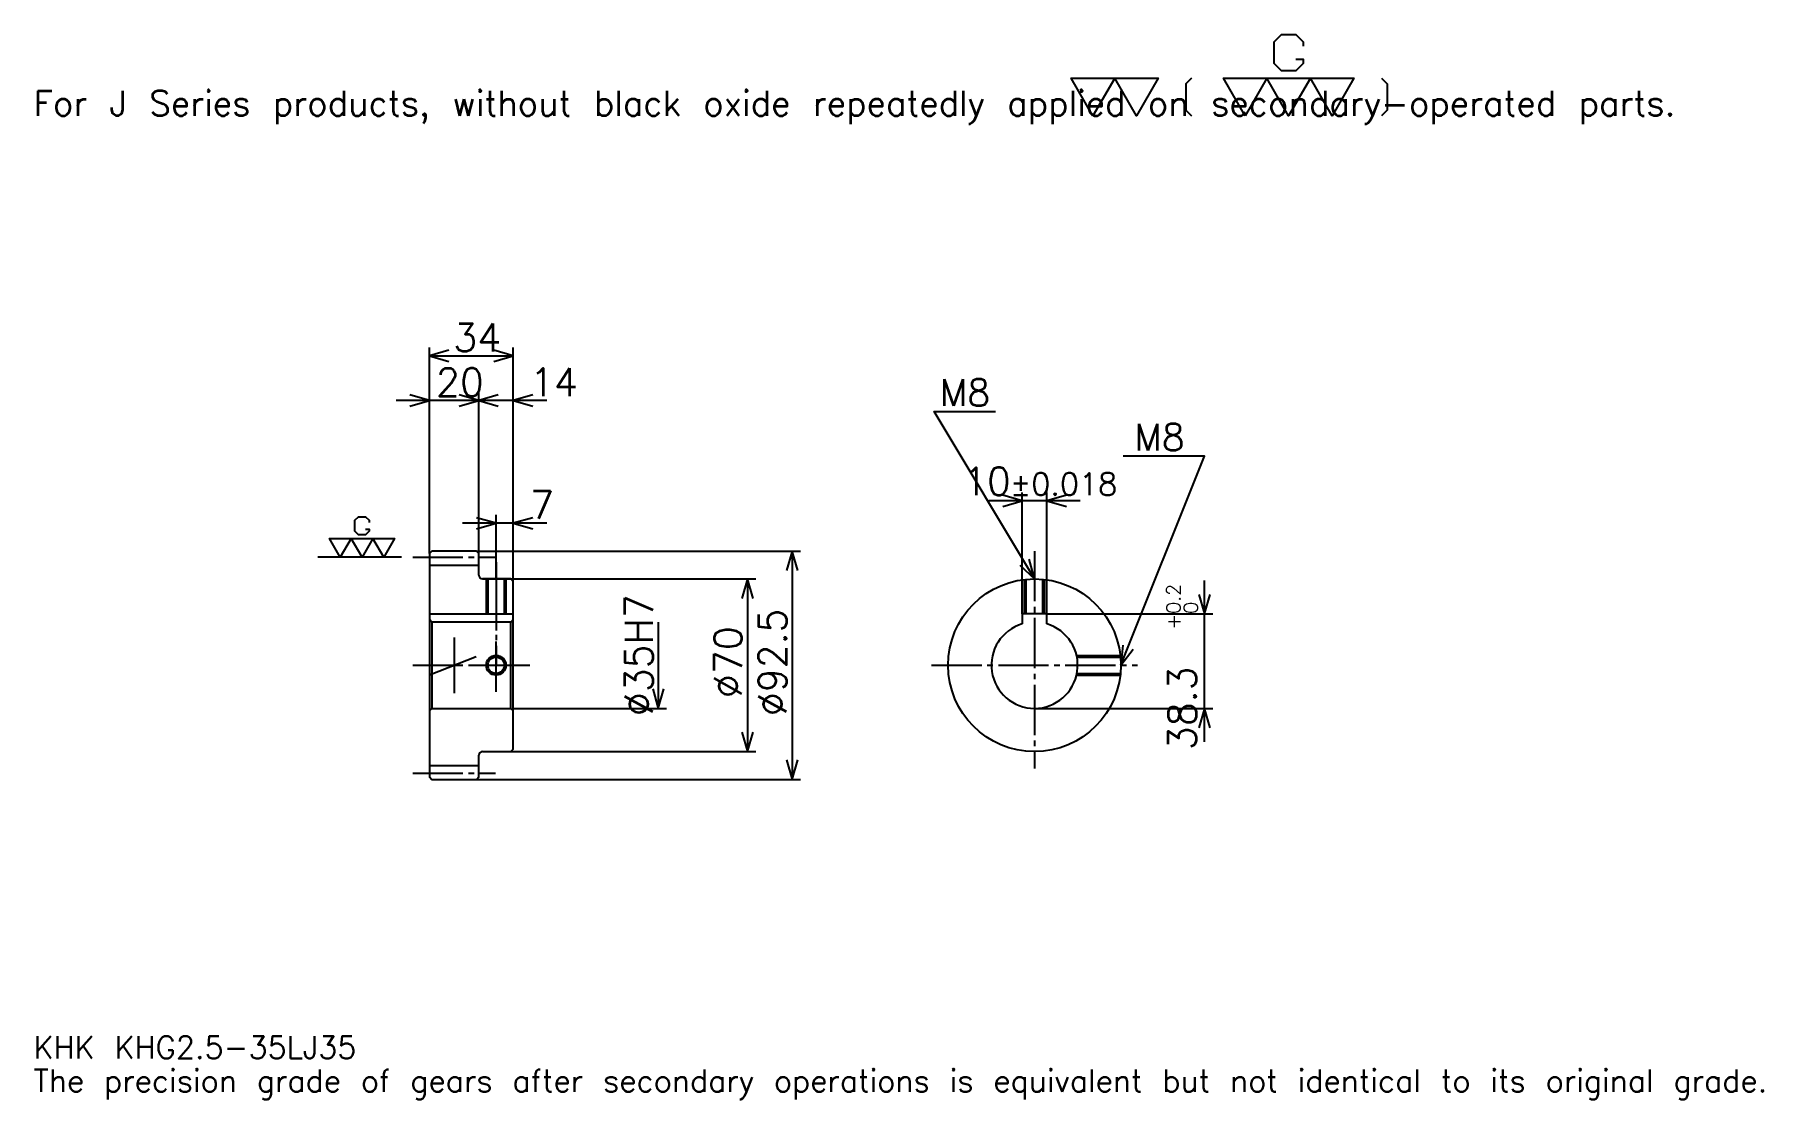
# Model space of a CAD drawing. Extents: x 23 to 724, y 8 to 440.
import ezdxf

# ---------------------------------------------------------------- set-up
doc = ezdxf.new("R2010")
doc.units = 0
doc.linetypes.add('DASHDOT', pattern=[27.130436, 20.347826, -2.26087, 2.26087, -2.26087])
doc.layers.get('0').update_dxf_attribs({"linetype": 'CONTINUOUS'})
doc.layers.add('DASHDOT', color=6, linetype='DASHDOT')
doc.styles.add('KANJI', font='TXT', dxfattribs={"bigfont": 'BIGFONT'})

msp = doc.modelspace()

# ---------------------------------------------------------------- linework, layer by layer
at = {"color": 5}
for p, q in [((183.130447, 230.510864), (183.130447, 313.032593)), ((183.130447, 309.641296), (217.130447, 309.641296)), ((217.130447, 230.510864), (217.130447, 313.032593)), ((203.130447, 230.510864), (203.130447, 294.945648)), ((216.695663, 291.554352), (169.565231, 291.554352)), ((230.695663, 291.554352), (189.565231, 291.554352)), ((423.478271, 205.060867), (423.478271, 254.304352)), ((433.478271, 205.060867), (433.478271, 254.304352)), ((447.043518, 250.91304), (409.913055, 250.91304)), ((230.695663, 241.815216), (196.565231, 241.815216)), ((210.130447, 230.510864), (210.130447, 245.206512)), ((183.130447, 229.510864), (183.130447, 230.510864)), ((202.130447, 230.510864), (217.130447, 230.510864)), ((203.130447, 229.510864), (203.130447, 230.510864)), ((210.130447, 219.260864), (210.130447, 230.510864)), ((210.130447, 219.260864), (210.130447, 230.510864)), ((217.130447, 230.510864), (333.565247, 230.510864)), ((217.130447, 218.260864), (217.130447, 230.510864)), ((330.17395, 230.510864), (330.17395, 138.010864)), ((204.630447, 219.260864), (217.130447, 219.260864)), ((217.130447, 219.260864), (315.478271, 219.260864)), ((312.086975, 219.260864), (312.086975, 149.260864)), ((497.391296, 153.195648), (497.391296, 218.626083)), ((433.478271, 205.060867), (500.782593, 205.060867)), ((275.913055, 201.760864), (275.913055, 166.760864)), ((217.130447, 166.760864), (279.304352, 166.760864)), ((428.478271, 166.760864), (500.782593, 166.760864)), ((204.630447, 149.260864), (217.130447, 149.260864)), ((217.130447, 149.260864), (315.478271, 149.260864)), ((202.130447, 138.010864), (217.130447, 138.010864)), ((217.130447, 138.010864), (333.565247, 138.010864))]:
    msp.add_line(p, q, dxfattribs=at)
at = {"color": 7}
for p, q in [((171.826096, 228.010864), (137.913055, 228.010864)), ((193.130447, 195.565216), (193.130447, 172.956512))]:
    msp.add_line(p, q, dxfattribs=at)
at = {"color": 4}
for p, q in [((183.130447, 224.885864), (203.130447, 224.885864)), ((183.130447, 205.060867), (217.130447, 205.060867)), ((184.130447, 201.760864), (184.130447, 166.760864)), ((216.130447, 201.760864), (217.130447, 202.760864)), ((216.130447, 166.760864), (217.130447, 165.760864)), ((183.130447, 143.635864), (203.130447, 143.635864))]:
    msp.add_line(p, q, dxfattribs=at)
at = {"color": 7}
for points in [[(534.469604, 429.881714), (537.408691, 429.881714), (537.408691, 428.118256), (534.469604, 425.179138), (528.591309, 425.179138), (525.652161, 428.118256), (525.652161, 436.935638), (528.591309, 439.874786), (534.469604, 439.874786), (537.408691, 436.935638), (537.408691, 435.17218)], [(452.17392, 406.956512), (443.356537, 422.23999), (478.626099, 422.23999), (469.808716, 406.956512), (460.991302, 422.23999), (452.17392, 406.956512)], [(492.146088, 422.23999), (489.7948, 419.888672), (489.7948, 409.307831), (492.146088, 406.956512)], [(513.89563, 406.956512), (505.078278, 422.23999), (557.982605, 422.23999), (549.165222, 406.956512), (540.347839, 422.23999), (531.530457, 406.956512), (522.713074, 422.23999), (513.89563, 406.956512)], [(569.151306, 422.23999), (571.502625, 419.888672), (571.502625, 409.307831), (569.151306, 406.956512)], [(157.2435, 239.47348), (158.713058, 239.47348), (158.713058, 238.591736), (157.2435, 237.122162), (154.304367, 237.122162), (152.834793, 238.591736), (152.834793, 243.000427), (154.304367, 244.470001), (157.2435, 244.470001), (158.713058, 243.000427), (158.713058, 242.118683)], [(146.956543, 228.010864), (142.547836, 235.652603), (169.000015, 235.652603), (164.591324, 228.010864), (160.182617, 235.652603), (155.773926, 228.010864), (151.365234, 235.652603), (146.956543, 228.010864)]]:
    msp.add_lwpolyline(points, dxfattribs=at)
at = {"color": 5}
for points in [[(191.043488, 311.902161), (183.130447, 309.641296), (191.043488, 307.380432)], [(209.217407, 307.380432), (217.130447, 309.641296), (209.217407, 311.902161)], [(175.217407, 289.293457), (183.130447, 291.554352), (175.217407, 293.815216)], [(195.217407, 289.293457), (203.130447, 291.554352), (195.217407, 293.815216)], [(211.043488, 293.815216), (203.130447, 291.554352), (211.043488, 289.293457)], [(225.043488, 293.815216), (217.130447, 291.554352), (225.043488, 289.293457)], [(428.478271, 219.260864), (387.782623, 287.086945), (412.652191, 287.086945)], [(463.478271, 184.260864), (497.391296, 269), (464.382629, 269)], [(415.565247, 248.652161), (423.478271, 250.91304), (415.565247, 253.17392)], [(441.391296, 253.17392), (433.478271, 250.91304), (441.391296, 248.652161)], [(202.217407, 239.554352), (210.130447, 241.815216), (202.217407, 244.07608)], [(225.043488, 244.07608), (217.130447, 241.815216), (225.043488, 239.554352)], [(332.434814, 222.597824), (330.17395, 230.510864), (327.913086, 222.597824)], [(422.468384, 224.883026), (428.478271, 219.260864), (426.345703, 227.209442)], [(314.347839, 211.347824), (312.086975, 219.260864), (309.82608, 211.347824)], [(495.130432, 212.973907), (497.391296, 205.060867), (499.652161, 212.973907)], [(464.319397, 192.447464), (463.478271, 184.260864), (468.517456, 190.76738)], [(273.652191, 174.673904), (275.913055, 166.760864), (278.17392, 174.673904)], [(499.652161, 158.847824), (497.391296, 166.760864), (495.130432, 158.847824)], [(309.82608, 157.173904), (312.086975, 149.260864), (314.347839, 157.173904)], [(327.913086, 145.923904), (330.17395, 138.010864), (332.434814, 145.923904)]]:
    msp.add_lwpolyline(points, dxfattribs=at)
at = {"color": 4}
for points in [[(203.130447, 220.760864), (203.130447, 229.510864), (202.130447, 230.510864), (184.130447, 230.510864), (183.130447, 229.510864), (183.130447, 165.760864)], [(204.630447, 149.260864), (216.130447, 149.260864), (217.130447, 150.260864), (217.130447, 218.260864), (216.130447, 219.260864), (204.630447, 219.260864)], [(206.130447, 219.260864), (206.130447, 205.060867)], [(206.80545, 219.260864), (206.80545, 205.060867)], [(213.455444, 219.260864), (213.455444, 205.060867)], [(214.130447, 219.260864), (214.130447, 205.060867)], [(424.478271, 205.060867), (424.478271, 219.03154)], [(425.153259, 205.060867), (425.153259, 219.10257)], [(431.803284, 205.060867), (431.803284, 219.10257)], [(432.478271, 205.060867), (432.478271, 219.03154)], [(433.478271, 201.031372), (433.478271, 205.060867), (423.478271, 205.060867), (423.478271, 201.031372)], [(183.130447, 165.760864), (184.130447, 166.760864), (216.130447, 166.760864), (216.130447, 201.760864), (184.130447, 201.760864), (183.130447, 202.760864)], [(445.515015, 188.260864), (463.248962, 188.260864)], [(445.659485, 187.585861), (463.319946, 187.585861)], [(445.515015, 180.260864), (463.248962, 180.260864)], [(445.659485, 180.935867), (463.319946, 180.935867)], [(183.130447, 165.760864), (183.130447, 139.010864), (184.130447, 138.010864), (202.130447, 138.010864), (203.130447, 139.010864), (203.130447, 147.760864)]]:
    msp.add_lwpolyline(points, dxfattribs=at)
for centre, radius in [((428.478271, 184.260864), 35), ((210.130447, 184.260864), 3.325)]:
    msp.add_circle(centre, radius, dxfattribs=at)
at = {"color": 7}
msp.add_circle((210.130447, 184.260864), 4, dxfattribs=at)
at = {"color": 4}
for centre, radius, start, end in [((204.630447, 220.760864), 1.5, 180, 270), ((428.478271, 184.260864), 17.5, 106.601549926, 73.398450074), ((204.630447, 147.760864), 1.5, 90, 180)]:
    msp.add_arc(centre, radius, start, end, dxfattribs=at)
at = {"layer": 'DASHDOT', "color": 7}
for p, q in [((176.347839, 228.010864), (209.913055, 228.010864)), ((428.478271, 230.565216), (428.478271, 142.478256)), ((210.130447, 219.260864), (210.130447, 184.260864)), ((176.347839, 184.260864), (223.913055, 184.260864)), ((183.130447, 180.321762), (203.130447, 188.199966)), ((386.695679, 184.260864), (470.260864, 184.260864)), ((176.347839, 140.510864), (209.913055, 140.510864))]:
    msp.add_line(p, q, dxfattribs=at)
for points in [[(210.130447, 226.043472), (210.130447, 198.278259)], [(210.130447, 173.478256), (210.130447, 195.043472)], [(199.347839, 184.260864), (220.913055, 184.260864)]]:
    msp.add_lwpolyline(points, dxfattribs=at)

# ---------------------------------------------------------------- texts
at = {"color": 7, "style": 'KANJI'}
for s, height, p in [('For J Series products, without black oxide repeatedly applied on secondary-operated parts.', 10.173913, (22.608696, 406.956512)), ('34', 11.304348, (192.782623, 311.449982)), ('20', 11.304348, (185.782623, 293.363037)), ('14', 11.304348, (223.913055, 293.363037)), ('M8', 10.852174, (390.043488, 289.347839)), ('M8', 10.852174, (468.904358, 271.260864)), ('10', 11.304348, (399.491699, 253.17392)), ('%%p0.018', 9.043478, (418.594666, 253.17392)), ('7', 11.304348, (223.913055, 243.623901)), ('KHK KHG2.5-35LJ35', 9.043478, (22.608696, 24.869566)), ('The precision grade of gears after secondary operations is equivalent but not identical to its original grade.', 9.043478, (22.608696, 11.304348))]:
    msp.add_text(s, height=height, dxfattribs=at).set_placement(p)
for s, height, p in [('%%c35H7', 11.304348, (273.652191, 163.630432)), ('0.2', 5.652174, (487.669556, 205.108246)), ('%%c92.5', 11.304348, (327.913086, 163.630432)), ('+', 5.652174, (487.669556, 198.777802)), ('0', 5.652174, (494.678284, 205.108246)), ('%%c70', 11.304348, (309.82608, 170.978256)), ('38.3', 11.304348, (494, 149.848114))]:
    msp.add_text(s, height=height, rotation=90, dxfattribs=at).set_placement(p)

doc.saveas('drawing.dxf')
